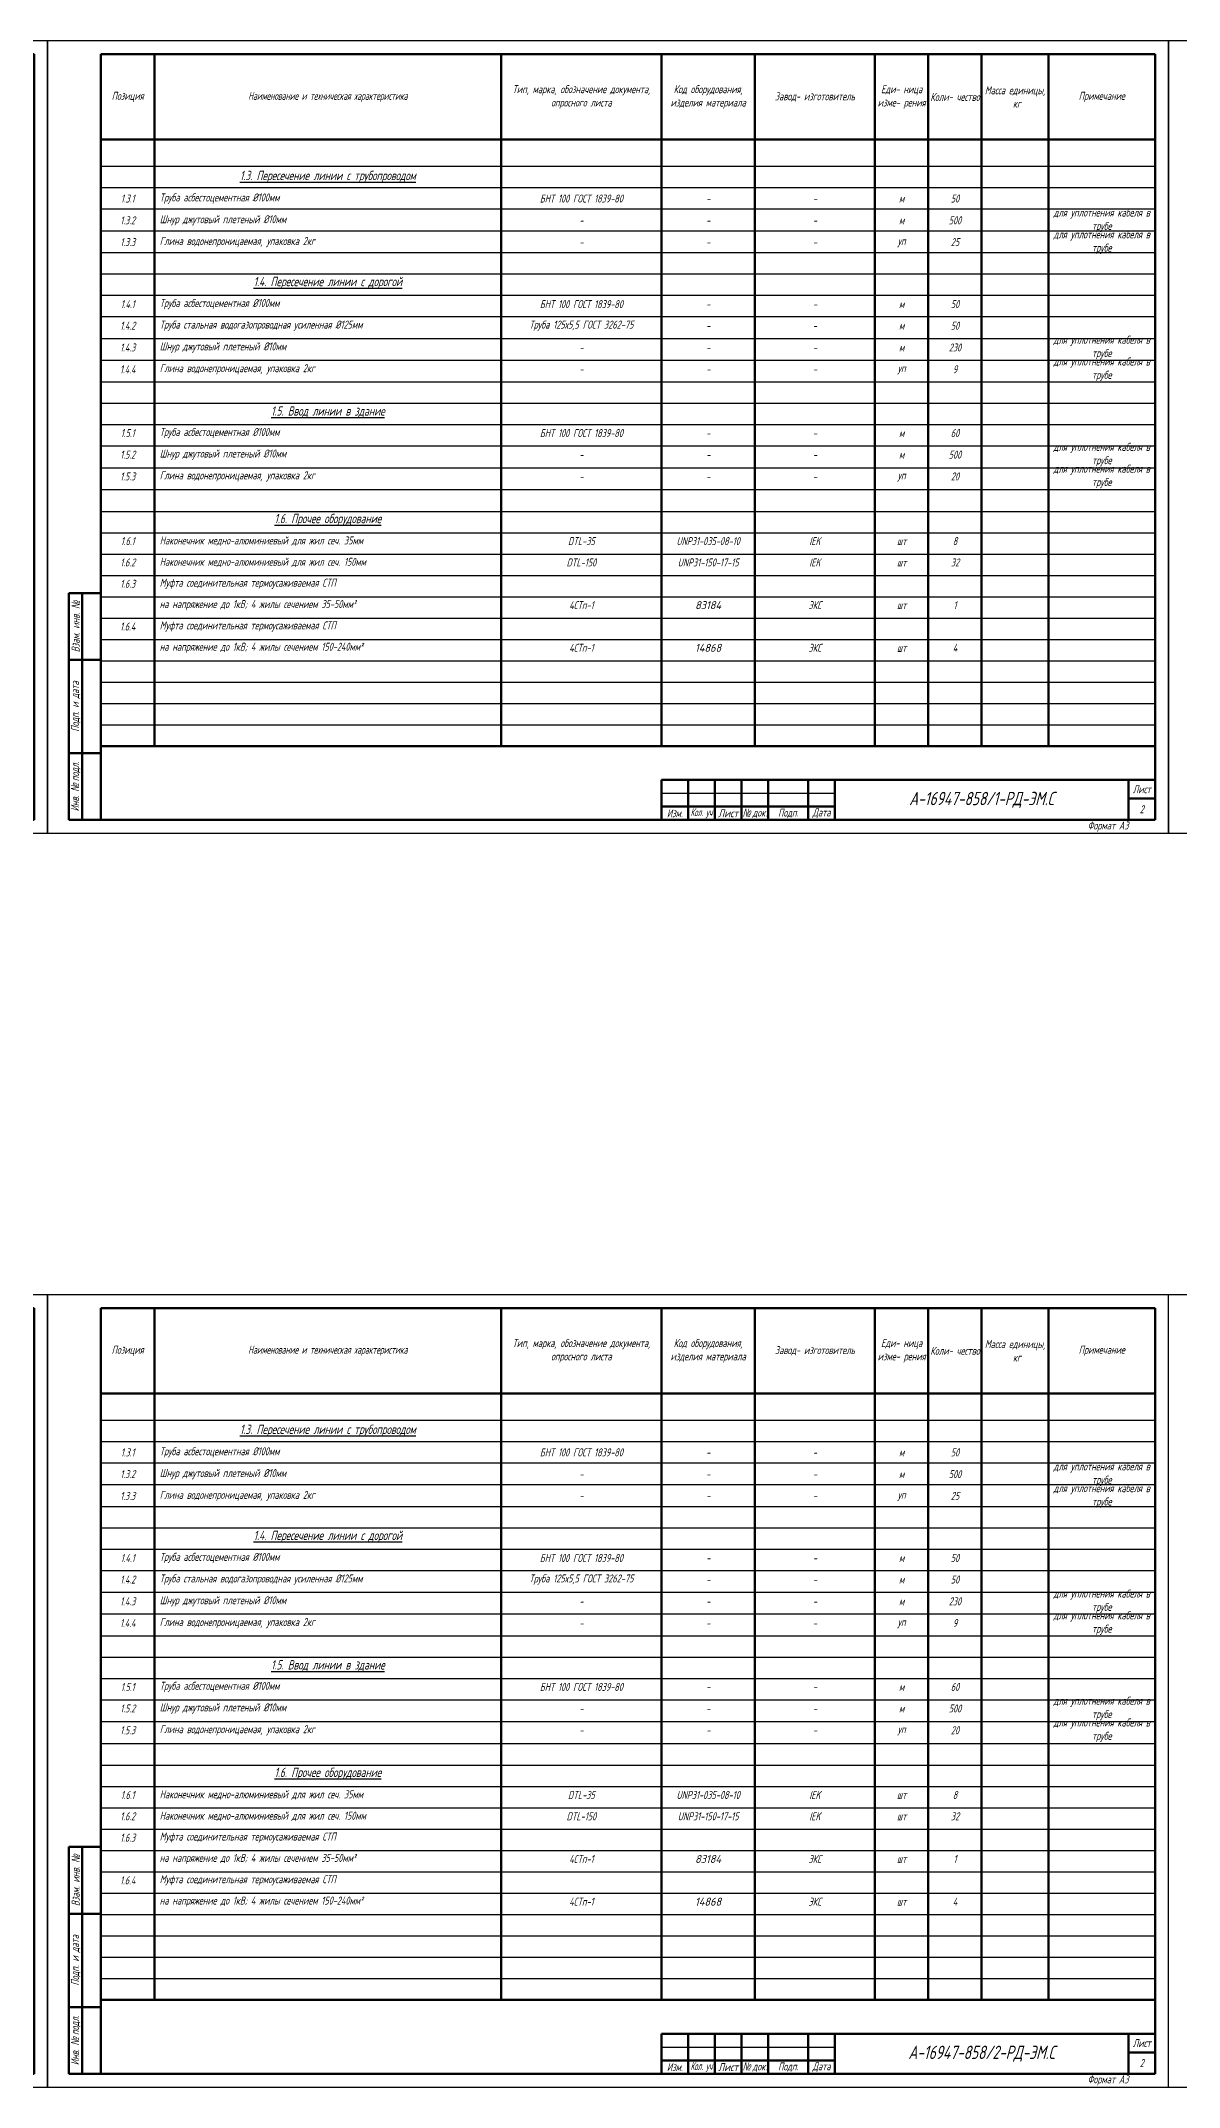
# Model space of a CAD drawing. Header units: millimetres. Extents: x -10490 to 5162, y -5053 to 76.
# Drawn here: x -2401 to -1974, y -814 to -47 of the extents above; entities that cross this region are included whole.
import ezdxf

# ---------------------------------------------------------------- set-up
doc = ezdxf.new("R2010")
doc.units = ezdxf.units.MM
for name, color, linetype, lineweight in [('Рамка толстая', 7, 'Continuous', 60), ('Рамка тонкая', 5, 'Continuous', 25), ('Спецификация', 9, 'Continuous', 25), ('Штампы', 252, 'Continuous', 25)]:
    doc.layers.add(name, color=color, linetype=linetype, lineweight=lineweight)
doc.styles.add('SIMPLEX', font='simplex.shx', dxfattribs={"width": 0.7, "oblique": 15})

# ---------------------------------------------------------------- blocks, each defined once
blk = doc.blocks.new('A$C64336E77')
at = {"layer": 'Рамка толстая'}
for p, q in [((20, 5), (20, 292)), ((20, 292), (415, 292)), ((415, 292), (415, 5)), ((20, 5), (415, 5))]:
    blk.add_line(p, q, dxfattribs=at)
at = {"layer": 'Рамка тонкая'}
for p, q in [((0, 297), (0, 0)), ((420, 297), (0, 297)), ((420, 0), (420, 297)), ((0, 0), (420, 0))]:
    blk.add_line(p, q, dxfattribs=at)

msp = doc.modelspace()

# ---------------------------------------------------------------- linework, layer by layer
at = {"layer": 'Спецификация', "lineweight": 60}
for p, q in [((-2378.04361, -52.14683), (-1983.04361, -52.14683)), ((-2378.04361, -52.14683), (-2378.04361, -311.48017)), ((-2358.04361, -52.14683), (-2358.04361, -311.48017)), ((-2228.04361, -52.14683), (-2228.04361, -311.48017)), ((-2168.04361, -52.14683), (-2168.04361, -311.48017)), ((-2133.04361, -52.14683), (-2133.04361, -311.48017)), ((-2088.04361, -52.14683), (-2088.04361, -311.48017)), ((-2068.04361, -52.14683), (-2068.04361, -311.48017)), ((-2048.04361, -52.14683), (-2048.04361, -311.48017)), ((-2023.04361, -52.14683), (-2023.04361, -311.48017)), ((-1983.04361, -52.14683), (-1983.04361, -311.48017)), ((-2378.04361, -84.14683), (-1983.04361, -84.14683)), ((-2378.04361, -311.48017), (-1983.04361, -311.48017)), ((-2378.04361, -522.14684), (-1983.04361, -522.14684)), ((-2378.04361, -522.14684), (-2378.04361, -781.48017)), ((-2358.04361, -522.14684), (-2358.04361, -781.48017)), ((-2228.04361, -522.14684), (-2228.04361, -781.48017)), ((-2168.04361, -522.14684), (-2168.04361, -781.48017)), ((-2133.04361, -522.14684), (-2133.04361, -781.48017)), ((-2088.04361, -522.14684), (-2088.04361, -781.48017)), ((-2068.04361, -522.14684), (-2068.04361, -781.48017)), ((-2048.04361, -522.14684), (-2048.04361, -781.48017)), ((-2023.04361, -522.14684), (-2023.04361, -781.48017)), ((-1983.04361, -522.14684), (-1983.04361, -781.48017)), ((-2378.04361, -554.14684), (-1983.04361, -554.14684)), ((-2378.04361, -781.48017), (-1983.04361, -781.48017))]:
    msp.add_line(p, q, dxfattribs=at)
at = {"layer": 'Спецификация', "color": 5}
for p, q in [((-2378.04361, -94.14683), (-1983.04361, -94.14683)), ((-2378.04361, -102.14683), (-1983.04361, -102.14683)), ((-2378.04361, -110.14683), (-1983.04361, -110.14683)), ((-2378.04361, -118.3135), (-1983.04361, -118.3135)), ((-2378.04361, -126.48017), (-1983.04361, -126.48017)), ((-2378.04361, -134.48017), (-1983.04361, -134.48017)), ((-2378.04361, -142.48017), (-1983.04361, -142.48017)), ((-2378.04361, -150.48017), (-1983.04361, -150.48017)), ((-2378.04361, -158.64683), (-1983.04361, -158.64683)), ((-2378.04361, -166.8135), (-1983.04361, -166.8135)), ((-2378.04361, -174.98017), (-1983.04361, -174.98017)), ((-2378.04361, -182.98017), (-1983.04361, -182.98017)), ((-2378.04361, -190.98017), (-1983.04361, -190.98017)), ((-2378.04361, -198.98017), (-1983.04361, -198.98017)), ((-2378.04361, -207.14683), (-1983.04361, -207.14683)), ((-2378.04361, -215.3135), (-1983.04361, -215.3135)), ((-2378.04361, -223.48017), (-1983.04361, -223.48017)), ((-2378.04361, -231.48017), (-1983.04361, -231.48017)), ((-2378.04361, -239.48017), (-1983.04361, -239.48017)), ((-2378.04361, -247.48017), (-1983.04361, -247.48017)), ((-2378.04361, -255.48017), (-1983.04361, -255.48017)), ((-2378.04361, -263.48017), (-1983.04361, -263.48017)), ((-2378.04361, -271.48017), (-1983.04361, -271.48017)), ((-2378.04361, -279.48017), (-1983.04361, -279.48017)), ((-2378.04361, -287.48017), (-1983.04361, -287.48017)), ((-2378.04361, -295.48017), (-1983.04361, -295.48017)), ((-2378.04361, -303.48017), (-1983.04361, -303.48017)), ((-2378.04361, -564.14684), (-1983.04361, -564.14684)), ((-2378.04361, -572.14684), (-1983.04361, -572.14684)), ((-2378.04361, -580.14684), (-1983.04361, -580.14684)), ((-2378.04361, -588.31351), (-1983.04361, -588.31351)), ((-2378.04361, -596.48017), (-1983.04361, -596.48017)), ((-2378.04361, -604.48017), (-1983.04361, -604.48017)), ((-2378.04361, -612.48017), (-1983.04361, -612.48017)), ((-2378.04361, -620.48017), (-1983.04361, -620.48017)), ((-2378.04361, -628.64684), (-1983.04361, -628.64684)), ((-2378.04361, -636.81351), (-1983.04361, -636.81351)), ((-2378.04361, -644.98017), (-1983.04361, -644.98017)), ((-2378.04361, -652.98017), (-1983.04361, -652.98017)), ((-2378.04361, -660.98017), (-1983.04361, -660.98017)), ((-2378.04361, -668.98017), (-1983.04361, -668.98017)), ((-2378.04361, -677.14684), (-1983.04361, -677.14684)), ((-2378.04361, -685.31351), (-1983.04361, -685.31351)), ((-2378.04361, -693.48017), (-1983.04361, -693.48017)), ((-2378.04361, -701.48017), (-1983.04361, -701.48017)), ((-2378.04361, -709.48017), (-1983.04361, -709.48017)), ((-2378.04361, -717.48017), (-1983.04361, -717.48017)), ((-2378.04361, -725.48017), (-1983.04361, -725.48017)), ((-2378.04361, -733.48017), (-1983.04361, -733.48017)), ((-2378.04361, -741.48017), (-1983.04361, -741.48017)), ((-2378.04361, -749.48017), (-1983.04361, -749.48017)), ((-2378.04361, -757.48017), (-1983.04361, -757.48017)), ((-2378.04361, -765.48017), (-1983.04361, -765.48017)), ((-2378.04361, -773.48017), (-1983.04361, -773.48017))]:
    msp.add_line(p, q, dxfattribs=at)
at = {"layer": 'Штампы', "lineweight": 60}
for p, q in [((-2390.04361, -339.14683), (-2390.04361, -254.14683)), ((-2390.04361, -254.14683), (-2378.04361, -254.14683)), ((-2385.04361, -339.14683), (-2385.04361, -254.14683)), ((-2378.04361, -339.14683), (-2378.04361, -254.14683)), ((-2390.04361, -279.14683), (-2378.04361, -279.14683)), ((-2390.04361, -314.14683), (-2378.04361, -314.14683)), ((-2168.04361, -324.14683), (-1983.04361, -324.14683)), ((-2168.04361, -324.14683), (-2168.04361, -339.14683)), ((-2158.04361, -324.14683), (-2158.04361, -339.14683)), ((-2148.04361, -324.14683), (-2148.04361, -339.14683)), ((-2138.04361, -324.14683), (-2138.04361, -339.14683)), ((-2128.04361, -324.14683), (-2128.04361, -339.14683)), ((-2113.04361, -324.14683), (-2113.04361, -339.14683)), ((-2103.04361, -324.14683), (-2103.04361, -339.14683)), ((-1993.04361, -324.14683), (-1993.04361, -339.14683)), ((-1983.04361, -324.14683), (-1983.04361, -339.14683)), ((-2168.04361, -334.14683), (-2103.04361, -334.14683)), ((-1993.04361, -331.14683), (-1983.04361, -331.14683)), ((-2390.04361, -339.14683), (-2378.04361, -339.14683)), ((-2168.04361, -339.14683), (-1983.04361, -339.14683)), ((-2390.04361, -809.14684), (-2390.04361, -724.14684)), ((-2390.04361, -724.14684), (-2378.04361, -724.14684)), ((-2385.04361, -809.14684), (-2385.04361, -724.14684)), ((-2378.04361, -809.14684), (-2378.04361, -724.14684)), ((-2390.04361, -749.14684), (-2378.04361, -749.14684)), ((-2390.04361, -784.14684), (-2378.04361, -784.14684)), ((-2168.04361, -794.14684), (-1983.04361, -794.14684)), ((-2168.04361, -794.14684), (-2168.04361, -809.14684)), ((-2158.04361, -794.14684), (-2158.04361, -809.14684)), ((-2148.04361, -794.14684), (-2148.04361, -809.14684)), ((-2138.04361, -794.14684), (-2138.04361, -809.14684)), ((-2128.04361, -794.14684), (-2128.04361, -809.14684)), ((-2113.04361, -794.14684), (-2113.04361, -809.14684)), ((-2103.04361, -794.14684), (-2103.04361, -809.14684)), ((-1993.04361, -794.14684), (-1993.04361, -809.14684)), ((-1983.04361, -794.14684), (-1983.04361, -809.14684)), ((-2168.04361, -804.14684), (-2103.04361, -804.14684)), ((-1993.04361, -801.14684), (-1983.04361, -801.14684)), ((-2390.04361, -809.14684), (-2378.04361, -809.14684)), ((-2168.04361, -809.14684), (-1983.04361, -809.14684))]:
    msp.add_line(p, q, dxfattribs=at)
at = {"layer": 'Штампы', "color": 5, "lineweight": 25}
for p, q in [((-2168.04361, -329.14683), (-2103.04361, -329.14683)), ((-2168.04361, -799.14684), (-2103.04361, -799.14684))]:
    msp.add_line(p, q, dxfattribs=at)
at = {"layer": 'Штампы', "color": 8, "lineweight": 0}
for p, q in [((-2168.04361, -344.14683), (-1983.04361, -344.14683)), ((-2168.04361, -814.14684), (-1983.04361, -814.14684))]:
    msp.add_line(p, q, dxfattribs=at)

# ---------------------------------------------------------------- block references
for p in [(-2818.0436, -344.14683), (-2398.0436, -344.14683), (-1978.0436, -344.14683), (-2818.0436, -814.14683), (-2398.0436, -814.14683), (-1978.10392, -814.14683)]:
    msp.add_blockref('A$C64336E77', p)

# ---------------------------------------------------------------- texts
at = {"layer": 'Спецификация', "color": 2, "style": 'SIMPLEX'}
for s, insert, char_height, width, attachment_point in [('{\\C2;Позиция}', (-2368.04361, -68.14683), 3, 20, 5), ('{\\Fgost|c204;\\Q15;\\C2;Наименование и техническая характеристика}', (-2293.04361, -68.14683), 3, 130, 5), ('{\\C2;Тип, марка, обозначение документа, опросного листа}', (-2198.04361, -68.14683), 3, 60, 5), ('{\\C2;Код оборудования, изделия материала}', (-2150.54361, -68.14683), 3, 35, 5), ('{\\C2;Завод- изготовитель}', (-2110.54361, -68.14683), 3, 45, 5), ('{\\C2;Еди- ница изме- рения}', (-2078.04361, -68.14683), 3, 20, 5), ('{\\C2;Коли- чество}', (-2058.04361, -68.14683), 3, 20, 5), ('{\\C2;Масса единицы,  кг}', (-2035.54361, -68.14683), 3, 25, 5), ('{\\C2;Примечание}', (-2003.04361, -68.14683), 3, 40, 5), ('{\\L1.3. Пересечение линии с трубопроводом}', (-2293.04361, -98.0635), 3.5, 126, 5), ('1.3.1', (-2368.04361, -106.23017), 3, 20, 5), ('Труба асбестоцементная %%C100мм', (-2356.04361, -106.23017), 3, 126, 4), ('БНТ 100 ГОСТ 1839-80', (-2198.04361, -106.23017), 3, 60, 5), ('-', (-2150.54361, -106.23017), 3, 35, 5), ('-', (-2110.54361, -106.23017), 3, 45, 5), ('м', (-2078.04361, -106.23017), 3, 20, 5), ('50', (-2058.04361, -106.23017), 3, 20, 5), ('1.3.2', (-2368.04361, -114.39683), 3, 20, 5), ('Шнур джутовый плетеный %%C10мм', (-2356.04361, -114.39683), 3, 126, 4), ('-', (-2198.04361, -114.39683), 3, 60, 5), ('-', (-2150.54361, -114.39683), 3, 35, 5), ('-', (-2110.54361, -114.39683), 3, 45, 5), ('м', (-2078.04361, -114.39683), 3, 20, 5), ('500', (-2058.04361, -114.39683), 3, 20, 5), ('для уплотнения кабеля в трубе', (-2003.04361, -114.39683), 3, 40, 5), ('1.3.3', (-2368.04361, -122.5635), 3, 20, 5), ('Глина водонепроницаемая, упаковка 2кг', (-2356.04361, -122.5635), 3, 126, 4), ('уп', (-2078.04361, -122.5635), 3, 20, 5), ('25', (-2058.04361, -122.5635), 3, 20, 5), ('для уплотнения кабеля в трубе', (-2003.04361, -122.5635), 3, 40, 5), ('-', (-2198.04361, -122.5635), 3, 60, 5), ('-', (-2150.54361, -122.5635), 3, 35, 5), ('-', (-2110.54361, -122.5635), 3, 45, 5), ('{\\L1.4. Пересечение линии с дорогой}', (-2293.04361, -137.8135), 3.5, 126, 5), ('1.4.1', (-2368.04361, -145.8135), 3, 20, 5), ('Труба асбестоцементная %%C100мм', (-2356.04361, -145.8135), 3, 126, 4), ('БНТ 100 ГОСТ 1839-80', (-2198.04361, -145.8135), 3, 60, 5), ('м', (-2078.04361, -145.8135), 3, 20, 5), ('50', (-2058.04361, -145.8135), 3, 20, 5), ('1.4.2', (-2368.04361, -153.89683), 3, 20, 5), ('Труба стальная водогазопроводная усиленная %%C125мм', (-2356.04361, -153.89683), 3, 126, 4), ('{\\W0.6;Труба 125х5,5 ГОСТ 3262-75}', (-2198.04361, -153.89683), 3, 60, 5), ('-', (-2150.54361, -145.8135), 3, 35, 5), ('-', (-2110.54361, -145.8135), 3, 45, 5), ('м', (-2078.04361, -153.89683), 3, 20, 5), ('50', (-2058.04361, -153.89683), 3, 20, 5), ('1.4.3', (-2368.04361, -162.0635), 3, 20, 5), ('Шнур джутовый плетеный %%C10мм', (-2356.04361, -162.0635), 3, 126, 4), ('-', (-2150.54361, -153.89683), 3, 35, 5), ('-', (-2110.54361, -153.89683), 3, 45, 5), ('230', (-2058.04361, -162.0635), 3, 20, 5), ('для уплотнения кабеля в трубе', (-2003.04361, -162.0635), 3, 40, 5), ('1.4.4', (-2368.04361, -170.23017), 3, 20, 5), ('Глина водонепроницаемая, упаковка 2кг', (-2356.04361, -170.23017), 3, 126, 4), ('-', (-2198.04361, -162.0635), 3, 60, 5), ('-', (-2150.54361, -162.0635), 3, 35, 5), ('-', (-2110.54361, -162.0635), 3, 45, 5), ('м', (-2078.04361, -162.0635), 3, 20, 5), ('9', (-2058.04361, -170.23017), 3, 20, 5), ('для уплотнения кабеля в трубе', (-2003.04361, -170.23017), 3, 40, 5), ('-', (-2198.04361, -170.23017), 3, 60, 5), ('-', (-2150.54361, -170.23017), 3, 35, 5), ('-', (-2110.54361, -170.23017), 3, 45, 5), ('уп', (-2078.04361, -170.23017), 3, 20, 5), ('{\\L1.5. Ввод линии в здание}', (-2293.04361, -186.14683), 3.5, 126, 5), ('1.5.1', (-2368.04361, -194.14683), 3, 20, 5), ('Труба асбестоцементная %%C100мм', (-2356.04361, -194.14683), 3, 126, 4), ('БНТ 100 ГОСТ 1839-80', (-2198.04361, -194.14683), 3, 60, 5), ('-', (-2150.54361, -194.14683), 3, 35, 5), ('-', (-2110.54361, -194.14683), 3, 45, 5), ('м', (-2078.04361, -194.14683), 3, 20, 5), ('60', (-2058.04361, -194.14683), 3, 20, 5), ('для уплотнения кабеля в трубе', (-2003.04361, -202.23017), 3, 40, 5), ('1.5.2', (-2368.04361, -202.23017), 3, 20, 5), ('Шнур джутовый плетеный %%C10мм', (-2356.04361, -202.23017), 3, 126, 4), ('-', (-2198.04361, -202.23017), 3, 60, 5), ('-', (-2150.54361, -202.23017), 3, 35, 5), ('-', (-2110.54361, -202.23017), 3, 45, 5), ('м', (-2078.04361, -202.23017), 3, 20, 5), ('500', (-2058.04361, -202.23017), 3, 20, 5), ('для уплотнения кабеля в трубе', (-2003.04361, -210.39683), 3, 40, 5), ('1.5.3', (-2368.04361, -210.39683), 3, 20, 5), ('Глина водонепроницаемая, упаковка 2кг', (-2356.04361, -210.39683), 3, 126, 4), ('-', (-2198.04361, -210.39683), 3, 60, 5), ('-', (-2150.54361, -210.39683), 3, 35, 5), ('-', (-2110.54361, -210.39683), 3, 45, 5), ('уп', (-2078.04361, -210.39683), 3, 20, 5), ('20', (-2058.04361, -210.39683), 3, 20, 5), ('{\\L1.6. Прочее оборудование}', (-2293.04361, -226.64683), 3.5, 126, 5), ('1.6.1', (-2368.04361, -234.64683), 3, 20, 5), ('Наконечник медно-алюминиевый для жил сеч. 35мм', (-2356.04361, -234.64683), 3, 126, 4), ('DTL-35', (-2198.04361, -234.64683), 3, 60, 5), ('{\\W0.6;UNP31-035-08-10}', (-2150.54361, -234.64683), 3, 35, 5), ('IEK', (-2110.54361, -234.64683), 3, 45, 5), ('шт', (-2078.04361, -234.64683), 3, 20, 5), ('8', (-2058.04361, -234.64683), 3, 20, 5), ('1.6.2', (-2368.04361, -242.64683), 3, 20, 5), ('Наконечник медно-алюминиевый для жил сеч. 150мм', (-2356.04361, -242.64683), 3, 126, 4), ('DTL-150', (-2198.04361, -242.64683), 3, 60, 5), ('{\\W0.6;UNP31-150-17-15}', (-2150.54361, -242.64683), 3, 35, 5), ('IEK', (-2110.54361, -242.64683), 3, 45, 5), ('шт', (-2078.04361, -242.64683), 3, 20, 5), ('32', (-2058.04361, -242.64683), 3, 20, 5), ('1.6.3', (-2368.04361, -250.64683), 3, 20, 5), ('Муфта соединительная термоусаживаемая СТП', (-2356.04361, -250.64683), 3, 126, 4), ('на напряжение до 1кВ; 4 жилы сечением 35-50мм²', (-2356.04361, -258.64683), 3, 126, 4), ('4СТп-1', (-2198.04361, -258.64683), 3, 60, 5), ('{\\W0.9;83184}', (-2150.54361, -258.64683), 3, 35, 5), ('ЭКС', (-2110.54361, -258.64683), 3, 45, 5), ('шт', (-2078.04361, -258.64683), 3, 20, 5), ('1', (-2058.04361, -258.64683), 3, 20, 5), ('1.6.4', (-2368.04361, -266.64683), 3, 20, 5), ('Муфта соединительная термоусаживаемая СТП', (-2356.04361, -266.64683), 3, 126, 4), ('на напряжение до 1кВ; 4 жилы сечением 150-240мм²', (-2356.04361, -274.64683), 3, 126, 4), ('4СТп-1', (-2198.04361, -274.64683), 3, 60, 5), ('{\\W0.9;14868}', (-2150.54361, -274.64683), 3, 35, 5), ('ЭКС', (-2110.54361, -274.64683), 3, 45, 5), ('шт', (-2078.04361, -274.64683), 3, 20, 5), ('4', (-2058.04361, -274.64683), 3, 20, 5), ('{\\C2;Позиция}', (-2368.04361, -538.14684), 3, 20, 5), ('{\\Fgost|c204;\\Q15;\\C2;Наименование и техническая характеристика}', (-2293.04361, -538.14684), 3, 130, 5), ('{\\C2;Тип, марка, обозначение документа, опросного листа}', (-2198.04361, -538.14684), 3, 60, 5), ('{\\C2;Код оборудования, изделия материала}', (-2150.54361, -538.14684), 3, 35, 5), ('{\\C2;Завод- изготовитель}', (-2110.54361, -538.14684), 3, 45, 5), ('{\\C2;Еди- ница изме- рения}', (-2078.04361, -538.14684), 3, 20, 5), ('{\\C2;Коли- чество}', (-2058.04361, -538.14684), 3, 20, 5), ('{\\C2;Масса единицы,  кг}', (-2035.54361, -538.14684), 3, 25, 5), ('{\\C2;Примечание}', (-2003.04361, -538.14684), 3, 40, 5), ('{\\L1.3. Пересечение линии с трубопроводом}', (-2293.04361, -568.06351), 3.5, 126, 5), ('1.3.1', (-2368.04361, -576.23017), 3, 20, 5), ('Труба асбестоцементная %%C100мм', (-2356.04361, -576.23017), 3, 126, 4), ('БНТ 100 ГОСТ 1839-80', (-2198.04361, -576.23017), 3, 60, 5), ('50', (-2058.04361, -576.23017), 3, 20, 5), ('1.3.2', (-2368.04361, -584.39684), 3, 20, 5), ('Шнур джутовый плетеный %%C10мм', (-2356.04361, -584.39684), 3, 126, 4), ('-', (-2150.54361, -576.23017), 3, 35, 5), ('-', (-2110.54361, -576.23017), 3, 45, 5), ('м', (-2078.04361, -576.23017), 3, 20, 5), ('500', (-2058.04361, -584.39684), 3, 20, 5), ('для уплотнения кабеля в трубе', (-2003.04361, -584.39684), 3, 40, 5), ('-', (-2198.04361, -584.39684), 3, 60, 5), ('-', (-2150.54361, -584.39684), 3, 35, 5), ('-', (-2110.54361, -584.39684), 3, 45, 5), ('м', (-2078.04361, -584.39684), 3, 20, 5), ('для уплотнения кабеля в трубе', (-2003.04361, -592.56351), 3, 40, 5), ('1.3.3', (-2368.04361, -592.56351), 3, 20, 5), ('Глина водонепроницаемая, упаковка 2кг', (-2356.04361, -592.56351), 3, 126, 4), ('-', (-2198.04361, -592.56351), 3, 60, 5), ('-', (-2150.54361, -592.56351), 3, 35, 5), ('-', (-2110.54361, -592.56351), 3, 45, 5), ('уп', (-2078.04361, -592.56351), 3, 20, 5), ('25', (-2058.04361, -592.56351), 3, 20, 5), ('{\\L1.4. Пересечение линии с дорогой}', (-2293.04361, -607.81351), 3.5, 126, 5), ('1.4.1', (-2368.04361, -615.81351), 3, 20, 5), ('Труба асбестоцементная %%C100мм', (-2356.04361, -615.81351), 3, 126, 4), ('БНТ 100 ГОСТ 1839-80', (-2198.04361, -615.81351), 3, 60, 5), ('-', (-2150.54361, -615.81351), 3, 35, 5), ('-', (-2110.54361, -615.81351), 3, 45, 5), ('м', (-2078.04361, -615.81351), 3, 20, 5), ('50', (-2058.04361, -615.81351), 3, 20, 5), ('1.4.2', (-2368.04361, -623.89684), 3, 20, 5), ('Труба стальная водогазопроводная усиленная %%C125мм', (-2356.04361, -623.89684), 3, 126, 4), ('{\\W0.6;Труба 125х5,5 ГОСТ 3262-75}', (-2198.04361, -623.89684), 3, 60, 5), ('-', (-2150.54361, -623.89684), 3, 35, 5), ('-', (-2110.54361, -623.89684), 3, 45, 5), ('м', (-2078.04361, -623.89684), 3, 20, 5), ('50', (-2058.04361, -623.89684), 3, 20, 5), ('для уплотнения кабеля в трубе', (-2003.04361, -632.06351), 3, 40, 5), ('1.4.3', (-2368.04361, -632.06351), 3, 20, 5), ('Шнур джутовый плетеный %%C10мм', (-2356.04361, -632.06351), 3, 126, 4), ('-', (-2198.04361, -632.06351), 3, 60, 5), ('-', (-2150.54361, -632.06351), 3, 35, 5), ('-', (-2110.54361, -632.06351), 3, 45, 5), ('м', (-2078.04361, -632.06351), 3, 20, 5), ('230', (-2058.04361, -632.06351), 3, 20, 5), ('для уплотнения кабеля в трубе', (-2003.04361, -640.23017), 3, 40, 5), ('1.4.4', (-2368.04361, -640.23017), 3, 20, 5), ('Глина водонепроницаемая, упаковка 2кг', (-2356.04361, -640.23017), 3, 126, 4), ('-', (-2198.04361, -640.23017), 3, 60, 5), ('-', (-2150.54361, -640.23017), 3, 35, 5), ('-', (-2110.54361, -640.23017), 3, 45, 5), ('уп', (-2078.04361, -640.23017), 3, 20, 5), ('9', (-2058.04361, -640.23017), 3, 20, 5), ('{\\L1.5. Ввод линии в здание}', (-2293.04361, -656.14684), 3.5, 126, 5), ('1.5.1', (-2368.04361, -664.14684), 3, 20, 5), ('Труба асбестоцементная %%C100мм', (-2356.04361, -664.14684), 3, 126, 4), ('БНТ 100 ГОСТ 1839-80', (-2198.04361, -664.14684), 3, 60, 5), ('-', (-2150.54361, -664.14684), 3, 35, 5), ('-', (-2110.54361, -664.14684), 3, 45, 5), ('м', (-2078.04361, -664.14684), 3, 20, 5), ('60', (-2058.04361, -664.14684), 3, 20, 5), ('1.5.2', (-2368.04361, -672.23017), 3, 20, 5), ('Шнур джутовый плетеный %%C10мм', (-2356.04361, -672.23017), 3, 126, 4), ('-', (-2198.04361, -672.23017), 3, 60, 5), ('-', (-2150.54361, -672.23017), 3, 35, 5), ('-', (-2110.54361, -672.23017), 3, 45, 5), ('м', (-2078.04361, -672.23017), 3, 20, 5), ('500', (-2058.04361, -672.23017), 3, 20, 5), ('для уплотнения кабеля в трубе', (-2003.04361, -672.23017), 3, 40, 5), ('1.5.3', (-2368.04361, -680.39684), 3, 20, 5), ('Глина водонепроницаемая, упаковка 2кг', (-2356.04361, -680.39684), 3, 126, 4), ('-', (-2198.04361, -680.39684), 3, 60, 5), ('-', (-2150.54361, -680.39684), 3, 35, 5), ('-', (-2110.54361, -680.39684), 3, 45, 5), ('уп', (-2078.04361, -680.39684), 3, 20, 5), ('20', (-2058.04361, -680.39684), 3, 20, 5), ('для уплотнения кабеля в трубе', (-2003.04361, -680.39684), 3, 40, 5), ('{\\L1.6. Прочее оборудование}', (-2293.04361, -696.64684), 3.5, 126, 5), ('1.6.1', (-2368.04361, -704.64684), 3, 20, 5), ('Наконечник медно-алюминиевый для жил сеч. 35мм', (-2356.04361, -704.64684), 3, 126, 4), ('DTL-35', (-2198.04361, -704.64684), 3, 60, 5), ('{\\W0.6;UNP31-035-08-10}', (-2150.54361, -704.64684), 3, 35, 5), ('IEK', (-2110.54361, -704.64684), 3, 45, 5), ('шт', (-2078.04361, -704.64684), 3, 20, 5), ('8', (-2058.04361, -704.64684), 3, 20, 5), ('1.6.2', (-2368.04361, -712.64684), 3, 20, 5), ('Наконечник медно-алюминиевый для жил сеч. 150мм', (-2356.04361, -712.64684), 3, 126, 4), ('DTL-150', (-2198.04361, -712.64684), 3, 60, 5), ('{\\W0.6;UNP31-150-17-15}', (-2150.54361, -712.64684), 3, 35, 5), ('IEK', (-2110.54361, -712.64684), 3, 45, 5), ('шт', (-2078.04361, -712.64684), 3, 20, 5), ('32', (-2058.04361, -712.64684), 3, 20, 5), ('1.6.3', (-2368.04361, -720.64684), 3, 20, 5), ('Муфта соединительная термоусаживаемая СТП', (-2356.04361, -720.64684), 3, 126, 4), ('на напряжение до 1кВ; 4 жилы сечением 35-50мм²', (-2356.04361, -728.64684), 3, 126, 4), ('4СТп-1', (-2198.04361, -728.64684), 3, 60, 5), ('{\\W0.9;83184}', (-2150.54361, -728.64684), 3, 35, 5), ('ЭКС', (-2110.54361, -728.64684), 3, 45, 5), ('шт', (-2078.04361, -728.64684), 3, 20, 5), ('1', (-2058.04361, -728.64684), 3, 20, 5), ('1.6.4', (-2368.04361, -736.64684), 3, 20, 5), ('Муфта соединительная термоусаживаемая СТП', (-2356.04361, -736.64684), 3, 126, 4), ('на напряжение до 1кВ; 4 жилы сечением 150-240мм²', (-2356.04361, -744.64684), 3, 126, 4), ('4СТп-1', (-2198.04361, -744.64684), 3, 60, 5), ('{\\W0.9;14868}', (-2150.54361, -744.64684), 3, 35, 5), ('ЭКС', (-2110.54361, -744.64684), 3, 45, 5), ('4', (-2058.04361, -744.64684), 3, 20, 5), ('шт', (-2078.04361, -744.64684), 3, 20, 5)]:
    msp.add_mtext(s, dxfattribs=dict(at, insert=insert, char_height=char_height, width=width, attachment_point=attachment_point))
at = {"layer": 'Штампы', "color": 2, "char_height": 3, "attachment_point": 5, "rotation": 90, "style": 'SIMPLEX'}
for s, insert, width in [('Взам. инв. {\\fArial|b0|i0|c204|p34;№}', (-2387.54361, -266.64683), 25), ('Подп. и дата', (-2387.54361, -296.64683), 35), ('Инв. {\\fArial|b0|i0|c204|p34;№ }подл.', (-2387.54361, -326.64683), 25), ('Взам. инв. {\\fArial|b0|i0|c204|p34;№}', (-2387.54361, -736.64684), 25), ('Подп. и дата', (-2387.54361, -766.64684), 35), ('Инв. {\\fArial|b0|i0|c204|p34;№ }подл.', (-2387.54361, -796.64684), 25)]:
    msp.add_mtext(s, dxfattribs=dict(at, insert=insert, width=width))
at = {"layer": 'Штампы', "color": 2, "style": 'SIMPLEX'}
for s, insert, char_height, width, attachment_point in [('А-16947-858/1-РД-ЭМ.С', (-2048.04361, -331.64683), 5, 110, 5), ('{\\W0.7;Лист}', (-1988.04361, -327.64683), 3, 10, 5), ('Изм.', (-2163.04361, -336.64683), 3, 10, 5), ('{\\W0.5;Кол. уч}', (-2153.04361, -336.64683), 3, 10, 5), ('{\\W0.8;Лист}', (-2143.04361, -336.64683), 3, 10, 5), ('{\\fArial|b0|i0|c204|p34;\\W0.6;№ \\Fsimplex|c204;док.}', (-2133.04361, -336.64683), 3, 10, 5), ('Подп.', (-2120.54361, -336.64683), 3, 15, 5), ('{\\W0.7;Дата}', (-2108.04361, -336.64683), 3, 10, 5), ('2', (-1988.04361, -335.14683), 3, 10, 5), ('Формат А3', (-1993.04361, -341.64683), 3, 165, 6), ('{\\W0.7;Лист}', (-1988.04361, -797.64684), 3, 10, 5), ('Изм.', (-2163.04361, -806.64684), 3, 10, 5), ('{\\W0.5;Кол. уч}', (-2153.04361, -806.64684), 3, 10, 5), ('{\\W0.8;Лист}', (-2143.04361, -806.64684), 3, 10, 5), ('{\\fArial|b0|i0|c204|p34;\\W0.6;№ \\Fsimplex|c204;док.}', (-2133.04361, -806.64684), 3, 10, 5), ('Подп.', (-2120.54361, -806.64684), 3, 15, 5), ('{\\W0.7;Дата}', (-2108.04361, -806.64684), 3, 10, 5), ('А-16947-858/2-РД-ЭМ.С', (-2048.04361, -801.64684), 5, 110, 5), ('2', (-1988.04361, -805.14684), 3, 10, 5), ('Формат А3', (-1993.04361, -811.64684), 3, 165, 6)]:
    msp.add_mtext(s, dxfattribs=dict(at, insert=insert, char_height=char_height, width=width, attachment_point=attachment_point))

doc.saveas('drawing.dxf')
